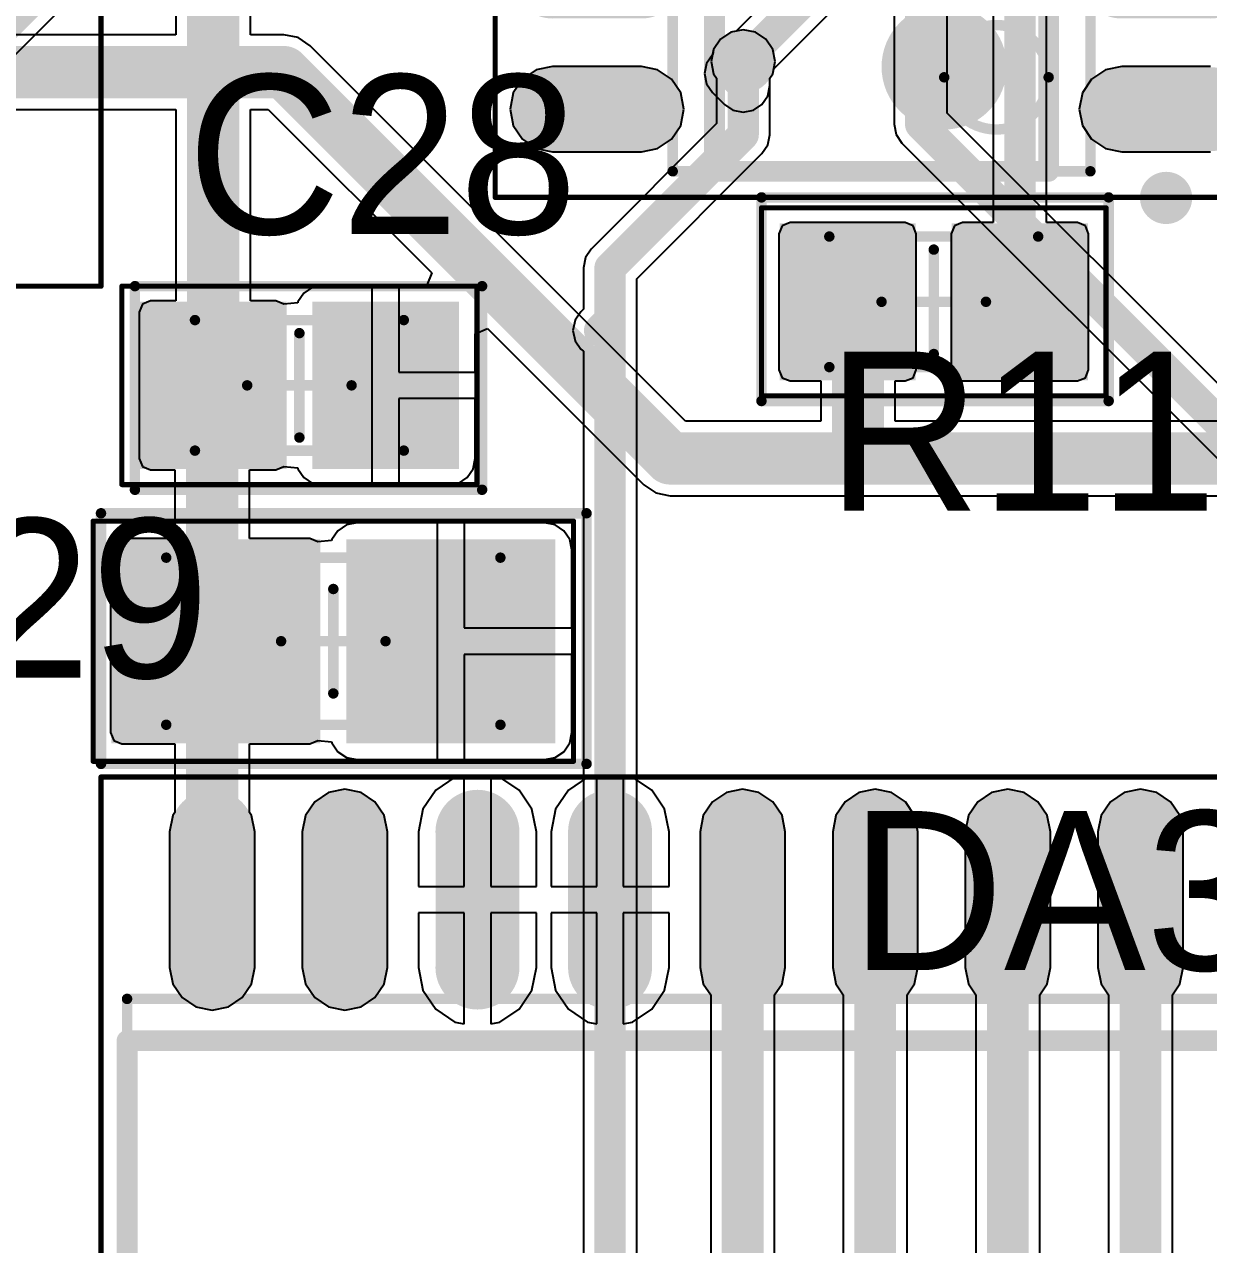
# Model space of a CAD drawing. Header units: millimetres. Extents: x 33 to 142, y 42 to 97.
# Drawn here: x 70.62 to 81.96, y 62.77 to 74.46 of the extents above; entities that cross this region are included whole.
import ezdxf

# ---------------------------------------------------------------- set-up
doc = ezdxf.new("R2010")
doc.units = ezdxf.units.MM
for name, color, linetype in [('BottomLayer', 5, 'Continuous'), ('BottomSolder', 6, 'Continuous'), ('Mechanical13', 56, 'Continuous'), ('Mechanical15', 56, 'Continuous'), ('MultiLayer', 9, 'Continuous'), ('TopLayer', 1, 'Continuous'), ('TopOverlay', 2, 'Continuous'), ('TopPaste', 8, 'Continuous'), ('TopSolder', 216, 'Continuous'), ('ViaHoleLayer', 16, 'Continuous')]:
    doc.layers.add(name, color=color, linetype=linetype)

# ---------------------------------------------------------------- blocks, each defined once
blk = doc.blocks.new('______________0_1_____X7R_50__10__0805_33')
at = {"layer": 'Mechanical13', "const_width": 0.1}
for points in [[(-1, 0.625), (-1, -0.625)], [(1, 0.625), (-1, 0.625)], [(1, 0.625), (1, -0.625)], [(1, -0.625), (-1, -0.625)]]:
    blk.add_lwpolyline(points, dxfattribs=at)
at = {"layer": 'Mechanical13', "const_width": 0.05}
for points in [[(-1.025, 0.625, 1), (-0.975, 0.625, 1)], [(-1.025, 0.625, 1), (-0.975, 0.625, 1)], [(0.975, 0.625, 1), (1.025, 0.625, 1)], [(0.975, 0.625, 1), (1.025, 0.625, 1)], [(-1.025, -0.625, 1), (-0.975, -0.625, 1)], [(-1.025, -0.625, 1), (-0.975, -0.625, 1)], [(0.975, -0.625, 1), (1.025, -0.625, 1)], [(0.975, -0.625, 1), (1.025, -0.625, 1)]]:
    blk.add_lwpolyline(points, format="xyb", close=True, dxfattribs=at)
at = {"layer": 'Mechanical15'}
for points, const_width in [([(-1.7, 0.95), (-1.7, -0.95)], 0.05), ([(1.7, 0.95), (-1.7, 0.95)], 0.05), ([(1.7, 0.95), (1.7, -0.95)], 0.05), ([(0, 0.5), (0, -0.5)], 0.1), ([(0.5, 0), (-0.5, 0)], 0.1), ([(1.7, -0.95), (-1.7, -0.95)], 0.05)]:
    blk.add_lwpolyline(points, dxfattribs=dict(at, const_width=const_width))
for points, const_width in [([(-1.712, 0.95, 1), (-1.687, 0.95, 1)], 0.025), ([(-1.712, 0.95, 1), (-1.687, 0.95, 1)], 0.025), ([(1.687, 0.95, 1), (1.712, 0.95, 1)], 0.025), ([(1.687, 0.95, 1), (1.712, 0.95, 1)], 0.025), ([(-0.025, 0.5, 1), (0.025, 0.5, 1)], 0.05), ([(-0.525, 0, 1), (-0.475, 0, 1)], 0.05), ([(0.475, 0, 1), (0.525, 0, 1)], 0.05), ([(-0.025, -0.5, 1), (0.025, -0.5, 1)], 0.05), ([(-1.712, -0.95, 1), (-1.687, -0.95, 1)], 0.025), ([(-1.712, -0.95, 1), (-1.687, -0.95, 1)], 0.025), ([(1.687, -0.95, 1), (1.712, -0.95, 1)], 0.025), ([(1.687, -0.95, 1), (1.712, -0.95, 1)], 0.025)]:
    blk.add_lwpolyline(points, format="xyb", close=True, dxfattribs=dict(at, const_width=const_width))
at = {"layer": 'TopLayer'}
for points in [[(-0.225, -0.7), (-0.225, 0.7), (-1.425, -0.7), (-1.425, 0.7)], [(1.425, -0.7), (1.425, 0.7), (0.225, -0.7), (0.225, 0.7)]]:
    blk.add_solid(points, dxfattribs=at)
at = {"layer": 'TopPaste'}
for points in [[(-0.225, -0.7), (-0.225, 0.7), (-1.425, -0.7), (-1.425, 0.7)], [(1.425, -0.7), (1.425, 0.7), (0.225, -0.7), (0.225, 0.7)]]:
    blk.add_solid(points, dxfattribs=at)
at = {"layer": 'TopSolder'}
for points in [[(-0.123, -0.802), (-0.123, 0.802), (-1.527, -0.802), (-1.527, 0.802)], [(1.527, -0.802), (1.527, 0.802), (0.123, -0.802), (0.123, 0.802)]]:
    blk.add_solid(points, dxfattribs=at)
blk = doc.blocks.new('______________47_____X5R_20__10__1206_34')
at = {"layer": 'Mechanical13', "const_width": 0.1}
for points in [[(-1.6, 0.8), (-1.6, -0.8)], [(1.6, 0.8), (-1.6, 0.8)], [(1.6, 0.8), (1.6, -0.8)], [(1.6, -0.8), (-1.6, -0.8)]]:
    blk.add_lwpolyline(points, dxfattribs=at)
at = {"layer": 'Mechanical13', "const_width": 0.05}
for points in [[(-1.625, 0.8, 1), (-1.575, 0.8, 1)], [(-1.625, 0.8, 1), (-1.575, 0.8, 1)], [(1.575, 0.8, 1), (1.625, 0.8, 1)], [(1.575, 0.8, 1), (1.625, 0.8, 1)], [(-1.625, -0.8, 1), (-1.575, -0.8, 1)], [(-1.625, -0.8, 1), (-1.575, -0.8, 1)], [(1.575, -0.8, 1), (1.625, -0.8, 1)], [(1.575, -0.8, 1), (1.625, -0.8, 1)]]:
    blk.add_lwpolyline(points, format="xyb", close=True, dxfattribs=at)
at = {"layer": 'Mechanical15'}
for points, const_width in [([(-2.3, 1.15), (-2.3, -1.15)], 0.05), ([(2.3, 1.15), (-2.3, 1.15)], 0.05), ([(2.3, 1.15), (2.3, -1.15)], 0.05), ([(0, 0.5), (0, -0.5)], 0.1), ([(0.5, 0), (-0.5, 0)], 0.1), ([(2.3, -1.15), (-2.3, -1.15)], 0.05)]:
    blk.add_lwpolyline(points, dxfattribs=dict(at, const_width=const_width))
for points, const_width in [([(-2.312, 1.15, 1), (-2.287, 1.15, 1)], 0.025), ([(-2.312, 1.15, 1), (-2.287, 1.15, 1)], 0.025), ([(2.288, 1.15, 1), (2.312, 1.15, 1)], 0.025), ([(2.288, 1.15, 1), (2.312, 1.15, 1)], 0.025), ([(-0.025, 0.5, 1), (0.025, 0.5, 1)], 0.05), ([(-0.525, 0, 1), (-0.475, 0, 1)], 0.05), ([(0.475, 0, 1), (0.525, 0, 1)], 0.05), ([(-0.025, -0.5, 1), (0.025, -0.5, 1)], 0.05), ([(-2.312, -1.15, 1), (-2.287, -1.15, 1)], 0.025), ([(-2.312, -1.15, 1), (-2.287, -1.15, 1)], 0.025), ([(2.288, -1.15, 1), (2.312, -1.15, 1)], 0.025), ([(2.288, -1.15, 1), (2.312, -1.15, 1)], 0.025)]:
    blk.add_lwpolyline(points, format="xyb", close=True, dxfattribs=dict(at, const_width=const_width))
at = {"layer": 'TopLayer'}
for points in [[(-0.225, -0.875), (-0.225, 0.875), (-2.025, -0.875), (-2.025, 0.875)], [(2.025, -0.875), (2.025, 0.875), (0.225, -0.875), (0.225, 0.875)]]:
    blk.add_solid(points, dxfattribs=at)
at = {"layer": 'TopPaste'}
for points in [[(-0.225, -0.875), (-0.225, 0.875), (-2.025, -0.875), (-2.025, 0.875)], [(2.025, -0.875), (2.025, 0.875), (0.225, -0.875), (0.225, 0.875)]]:
    blk.add_solid(points, dxfattribs=at)
at = {"layer": 'TopSolder'}
for points in [[(-0.123, -0.977), (-0.123, 0.977), (-2.127, -0.977), (-2.127, 0.977)], [(2.127, -0.977), (2.127, 0.977), (0.123, -0.977), (0.123, 0.977)]]:
    blk.add_solid(points, dxfattribs=at)
blk = doc.blocks.new('AD7824_35')
at = {"layer": 'Mechanical13', "const_width": 0.1}
for points in [[(-3.8, 7.8), (3.8, 7.8)], [(3.8, 7.8), (3.8, -7.8)]]:
    blk.add_lwpolyline(points, dxfattribs=at)
at = {"layer": 'Mechanical13', "const_width": 0.05}
blk.add_lwpolyline([(3.775, 7.8, 1), (3.825, 7.8, 1)], format="xyb", close=True, dxfattribs=at)
blk.add_lwpolyline([(3.775, 7.8, 1), (3.825, 7.8, 1)], format="xyb", close=True, dxfattribs=at)
at = {"layer": 'Mechanical15', "const_width": 0.05}
for points in [[(-5.925, 8.05), (5.925, 8.05)], [(5.925, 8.05), (5.925, -8.05)]]:
    blk.add_lwpolyline(points, dxfattribs=at)
at = {"layer": 'Mechanical15', "const_width": 0.025}
blk.add_lwpolyline([(5.913, 8.05, 1), (5.937, 8.05, 1)], format="xyb", close=True, dxfattribs=at)
blk.add_lwpolyline([(5.913, 8.05, 1), (5.937, 8.05, 1)], format="xyb", close=True, dxfattribs=at)
at = {"layer": 'TopLayer', "const_width": 0.6}
for points in [[(4.1, 6.985), (5.4, 6.985)], [(4.1, 5.715), (5.4, 5.715)], [(4.1, 4.445), (5.4, 4.445)], [(4.1, 3.175), (5.4, 3.175)], [(4.1, 1.905), (5.4, 1.905)], [(4.1, 0.635), (5.4, 0.635)], [(4.1, -0.635), (5.4, -0.635)], [(4.1, -1.905), (5.4, -1.905)]]:
    blk.add_lwpolyline(points, dxfattribs=at)
at = {"layer": 'TopLayer', "const_width": 0.3}
for points in [[(3.95, 6.985, 1), (4.25, 6.985, 1)], [(5.25, 6.985, 1), (5.55, 6.985, 1)], [(3.95, 5.715, 1), (4.25, 5.715, 1)], [(5.25, 5.715, 1), (5.55, 5.715, 1)], [(3.95, 4.445, 1), (4.25, 4.445, 1)], [(5.25, 4.445, 1), (5.55, 4.445, 1)], [(3.95, 3.175, 1), (4.25, 3.175, 1)], [(5.25, 3.175, 1), (5.55, 3.175, 1)], [(3.95, 1.905, 1), (4.25, 1.905, 1)], [(5.25, 1.905, 1), (5.55, 1.905, 1)], [(3.95, 0.635, 1), (4.25, 0.635, 1)], [(5.25, 0.635, 1), (5.55, 0.635, 1)], [(3.95, -0.635, 1), (4.25, -0.635, 1)], [(5.25, -0.635, 1), (5.55, -0.635, 1)], [(3.95, -1.905, 1), (4.25, -1.905, 1)], [(5.25, -1.905, 1), (5.55, -1.905, 1)]]:
    blk.add_lwpolyline(points, format="xyb", close=True, dxfattribs=at)
at = {"layer": 'TopOverlay', "const_width": 0.2}
for points in [[(-3.4, 7.8), (3.4, 7.8)], [(3.4, 7.8), (3.4, -7.8)]]:
    blk.add_lwpolyline(points, dxfattribs=at)
at = {"layer": 'TopOverlay', "const_width": 0.1}
blk.add_lwpolyline([(3.35, 7.8, 1), (3.45, 7.8, 1)], format="xyb", close=True, dxfattribs=at)
blk.add_lwpolyline([(3.35, 7.8, 1), (3.45, 7.8, 1)], format="xyb", close=True, dxfattribs=at)
at = {"layer": 'TopPaste', "const_width": 0.6}
for points in [[(4.1, 6.985), (5.4, 6.985)], [(4.1, 5.715), (5.4, 5.715)], [(4.1, 4.445), (5.4, 4.445)], [(4.1, 3.175), (5.4, 3.175)], [(4.1, 1.905), (5.4, 1.905)], [(4.1, 0.635), (5.4, 0.635)], [(4.1, -0.635), (5.4, -0.635)], [(4.1, -1.905), (5.4, -1.905)]]:
    blk.add_lwpolyline(points, dxfattribs=at)
at = {"layer": 'TopPaste', "const_width": 0.3}
for points in [[(3.95, 6.985, 1), (4.25, 6.985, 1)], [(5.25, 6.985, 1), (5.55, 6.985, 1)], [(3.95, 5.715, 1), (4.25, 5.715, 1)], [(5.25, 5.715, 1), (5.55, 5.715, 1)], [(3.95, 4.445, 1), (4.25, 4.445, 1)], [(5.25, 4.445, 1), (5.55, 4.445, 1)], [(3.95, 3.175, 1), (4.25, 3.175, 1)], [(5.25, 3.175, 1), (5.55, 3.175, 1)], [(3.95, 1.905, 1), (4.25, 1.905, 1)], [(5.25, 1.905, 1), (5.55, 1.905, 1)], [(3.95, 0.635, 1), (4.25, 0.635, 1)], [(5.25, 0.635, 1), (5.55, 0.635, 1)], [(3.95, -0.635, 1), (4.25, -0.635, 1)], [(5.25, -0.635, 1), (5.55, -0.635, 1)], [(3.95, -1.905, 1), (4.25, -1.905, 1)], [(5.25, -1.905, 1), (5.55, -1.905, 1)]]:
    blk.add_lwpolyline(points, format="xyb", close=True, dxfattribs=at)
at = {"layer": 'TopSolder', "const_width": 0.803}
for points in [[(4.1, 6.985), (5.4, 6.985)], [(4.1, 5.715), (5.4, 5.715)], [(4.1, 4.445), (5.4, 4.445)], [(4.1, 3.175), (5.4, 3.175)], [(4.1, 1.905), (5.4, 1.905)], [(4.1, 0.635), (5.4, 0.635)], [(4.1, -0.635), (5.4, -0.635)], [(4.1, -1.905), (5.4, -1.905)]]:
    blk.add_lwpolyline(points, dxfattribs=at)
at = {"layer": 'TopSolder', "const_width": 0.402}
for points in [[(3.899, 6.985, 1), (4.301, 6.985, 1)], [(5.199, 6.985, 1), (5.601, 6.985, 1)], [(3.899, 5.715, 1), (4.301, 5.715, 1)], [(5.199, 5.715, 1), (5.601, 5.715, 1)], [(3.899, 4.445, 1), (4.301, 4.445, 1)], [(5.199, 4.445, 1), (5.601, 4.445, 1)], [(3.899, 3.175, 1), (4.301, 3.175, 1)], [(5.199, 3.175, 1), (5.601, 3.175, 1)], [(3.899, 1.905, 1), (4.301, 1.905, 1)], [(5.199, 1.905, 1), (5.601, 1.905, 1)], [(3.899, 0.635, 1), (4.301, 0.635, 1)], [(5.199, 0.635, 1), (5.601, 0.635, 1)], [(3.899, -0.635, 1), (4.301, -0.635, 1)], [(5.199, -0.635, 1), (5.601, -0.635, 1)], [(3.899, -1.905, 1), (4.301, -1.905, 1)], [(5.199, -1.905, 1), (5.601, -1.905, 1)]]:
    blk.add_lwpolyline(points, format="xyb", close=True, dxfattribs=at)
blk = doc.blocks.new('AD8561_36')
at = {"layer": 'Mechanical13', "const_width": 0.1}
for points in [[(2, 2.5), (-2, 2.5)], [(-2, 2.5), (-2, -2.5)], [(2, 2.5), (2, -2.5)], [(2, -2.5), (-2, -2.5)]]:
    blk.add_lwpolyline(points, dxfattribs=at)
at = {"layer": 'Mechanical13'}
for points, const_width in [([(-2.025, 2.5, 1), (-1.975, 2.5, 1)], 0.05), ([(-2.025, 2.5, 1), (-1.975, 2.5, 1)], 0.05), ([(1.975, 2.5, 1), (2.025, 2.5, 1)], 0.05), ([(1.975, 2.5, 1), (2.025, 2.5, 1)], 0.05), ([(-0.6, 1.6, 1), (-1.6, 1.6, 1)], 0.1), ([(-1.625, 1.6, 1), (-1.575, 1.6, 1)], 0.05), ([(-0.625, 1.6, 1), (-0.575, 1.6, 1)], 0.05), ([(-2.025, -2.5, 1), (-1.975, -2.5, 1)], 0.05), ([(-2.025, -2.5, 1), (-1.975, -2.5, 1)], 0.05), ([(1.975, -2.5, 1), (2.025, -2.5, 1)], 0.05), ([(1.975, -2.5, 1), (2.025, -2.5, 1)], 0.05)]:
    blk.add_lwpolyline(points, format="xyb", close=True, dxfattribs=dict(at, const_width=const_width))
at = {"layer": 'Mechanical15'}
for points, const_width in [([(3.7, 2.75), (-3.7, 2.75)], 0.05), ([(-3.7, 2.75), (-3.7, -2.75)], 0.05), ([(3.7, 2.75), (3.7, -2.75)], 0.05), ([(0, 0.5), (0, -0.5)], 0.1), ([(0.5, 0), (-0.5, 0)], 0.1), ([(3.7, -2.75), (-3.7, -2.75)], 0.05)]:
    blk.add_lwpolyline(points, dxfattribs=dict(at, const_width=const_width))
for points, const_width in [([(-3.712, 2.75, 1), (-3.688, 2.75, 1)], 0.025), ([(-3.712, 2.75, 1), (-3.688, 2.75, 1)], 0.025), ([(3.688, 2.75, 1), (3.712, 2.75, 1)], 0.025), ([(3.688, 2.75, 1), (3.712, 2.75, 1)], 0.025), ([(-0.025, 0.5, 1), (0.025, 0.5, 1)], 0.05), ([(-0.525, 0, 1), (-0.475, 0, 1)], 0.05), ([(0.475, 0, 1), (0.525, 0, 1)], 0.05), ([(-0.025, -0.5, 1), (0.025, -0.5, 1)], 0.05), ([(-3.712, -2.75, 1), (-3.688, -2.75, 1)], 0.025), ([(-3.712, -2.75, 1), (-3.688, -2.75, 1)], 0.025), ([(3.688, -2.75, 1), (3.712, -2.75, 1)], 0.025), ([(3.688, -2.75, 1), (3.712, -2.75, 1)], 0.025)]:
    blk.add_lwpolyline(points, format="xyb", close=True, dxfattribs=dict(at, const_width=const_width))
at = {"layer": 'TopLayer', "const_width": 0.6}
for points in [[(-3.15, 1.905), (-2.3, 1.905)], [(2.3, 1.905), (3.15, 1.905)], [(-3.15, 0.635), (-2.3, 0.635)], [(2.3, 0.635), (3.15, 0.635)], [(-3.15, -0.635), (-2.3, -0.635)], [(2.3, -0.635), (3.15, -0.635)], [(-3.15, -1.905), (-2.3, -1.905)], [(2.3, -1.905), (3.15, -1.905)]]:
    blk.add_lwpolyline(points, dxfattribs=at)
at = {"layer": 'TopLayer', "const_width": 0.3}
for points in [[(-3.3, 1.905, 1), (-3, 1.905, 1)], [(-2.45, 1.905, 1), (-2.15, 1.905, 1)], [(2.15, 1.905, 1), (2.45, 1.905, 1)], [(3, 1.905, 1), (3.3, 1.905, 1)], [(-3.3, 0.635, 1), (-3, 0.635, 1)], [(-2.45, 0.635, 1), (-2.15, 0.635, 1)], [(2.15, 0.635, 1), (2.45, 0.635, 1)], [(3, 0.635, 1), (3.3, 0.635, 1)], [(-3.3, -0.635, 1), (-3, -0.635, 1)], [(-2.45, -0.635, 1), (-2.15, -0.635, 1)], [(2.15, -0.635, 1), (2.45, -0.635, 1)], [(3, -0.635, 1), (3.3, -0.635, 1)], [(-3.3, -1.905, 1), (-3, -1.905, 1)], [(-2.45, -1.905, 1), (-2.15, -1.905, 1)], [(2.15, -1.905, 1), (2.45, -1.905, 1)], [(3, -1.905, 1), (3.3, -1.905, 1)]]:
    blk.add_lwpolyline(points, format="xyb", close=True, dxfattribs=at)
at = {"layer": 'TopOverlay'}
for points, const_width in [([(-2.6, 2.755, 1), (-2.85, 2.755, 1)], 0.25), ([(-2.913, 2.755, 1), (-2.788, 2.755, 1)], 0.125), ([(-2.662, 2.755, 1), (-2.538, 2.755, 1)], 0.125), ([(-1.65, 2.5, 1), (-1.55, 2.5, 1)], 0.1), ([(-1.65, 2.5, 1), (-1.55, 2.5, 1)], 0.1), ([(1.55, 2.5, 1), (1.65, 2.5, 1)], 0.1), ([(1.55, 2.5, 1), (1.65, 2.5, 1)], 0.1), ([(-0.3, 1.5, 1), (-0.9, 1.5, 1)], 0.6), ([(-1.05, 1.5, 1), (-0.75, 1.5, 1)], 0.3), ([(-0.45, 1.5, 1), (-0.15, 1.5, 1)], 0.3), ([(-1.65, -2.5, 1), (-1.55, -2.5, 1)], 0.1), ([(-1.65, -2.5, 1), (-1.55, -2.5, 1)], 0.1), ([(1.55, -2.5, 1), (1.65, -2.5, 1)], 0.1), ([(1.55, -2.5, 1), (1.65, -2.5, 1)], 0.1)]:
    blk.add_lwpolyline(points, format="xyb", close=True, dxfattribs=dict(at, const_width=const_width))
at = {"layer": 'TopOverlay', "const_width": 0.2}
for points in [[(1.6, 2.5), (-1.6, 2.5)], [(-1.6, 2.5), (-1.6, -2.5)], [(1.6, 2.5), (1.6, -2.5)], [(1.6, -2.5), (-1.6, -2.5)]]:
    blk.add_lwpolyline(points, dxfattribs=at)
at = {"layer": 'TopPaste', "const_width": 0.6}
for points in [[(-3.15, 1.905), (-2.3, 1.905)], [(2.3, 1.905), (3.15, 1.905)], [(-3.15, 0.635), (-2.3, 0.635)], [(2.3, 0.635), (3.15, 0.635)], [(-3.15, -0.635), (-2.3, -0.635)], [(2.3, -0.635), (3.15, -0.635)], [(-3.15, -1.905), (-2.3, -1.905)], [(2.3, -1.905), (3.15, -1.905)]]:
    blk.add_lwpolyline(points, dxfattribs=at)
at = {"layer": 'TopPaste', "const_width": 0.3}
for points in [[(-3.3, 1.905, 1), (-3, 1.905, 1)], [(-2.45, 1.905, 1), (-2.15, 1.905, 1)], [(2.15, 1.905, 1), (2.45, 1.905, 1)], [(3, 1.905, 1), (3.3, 1.905, 1)], [(-3.3, 0.635, 1), (-3, 0.635, 1)], [(-2.45, 0.635, 1), (-2.15, 0.635, 1)], [(2.15, 0.635, 1), (2.45, 0.635, 1)], [(3, 0.635, 1), (3.3, 0.635, 1)], [(-3.3, -0.635, 1), (-3, -0.635, 1)], [(-2.45, -0.635, 1), (-2.15, -0.635, 1)], [(2.15, -0.635, 1), (2.45, -0.635, 1)], [(3, -0.635, 1), (3.3, -0.635, 1)], [(-3.3, -1.905, 1), (-3, -1.905, 1)], [(-2.45, -1.905, 1), (-2.15, -1.905, 1)], [(2.15, -1.905, 1), (2.45, -1.905, 1)], [(3, -1.905, 1), (3.3, -1.905, 1)]]:
    blk.add_lwpolyline(points, format="xyb", close=True, dxfattribs=at)
at = {"layer": 'TopSolder', "const_width": 0.803}
for points in [[(-3.15, 1.905), (-2.3, 1.905)], [(2.3, 1.905), (3.15, 1.905)], [(-3.15, 0.635), (-2.3, 0.635)], [(2.3, 0.635), (3.15, 0.635)], [(-3.15, -0.635), (-2.3, -0.635)], [(2.3, -0.635), (3.15, -0.635)], [(-3.15, -1.905), (-2.3, -1.905)], [(2.3, -1.905), (3.15, -1.905)]]:
    blk.add_lwpolyline(points, dxfattribs=at)
at = {"layer": 'TopSolder', "const_width": 0.402}
for points in [[(-3.351, 1.905, 1), (-2.949, 1.905, 1)], [(-2.501, 1.905, 1), (-2.099, 1.905, 1)], [(2.099, 1.905, 1), (2.501, 1.905, 1)], [(2.949, 1.905, 1), (3.351, 1.905, 1)], [(-3.351, 0.635, 1), (-2.949, 0.635, 1)], [(-2.501, 0.635, 1), (-2.099, 0.635, 1)], [(2.099, 0.635, 1), (2.501, 0.635, 1)], [(2.949, 0.635, 1), (3.351, 0.635, 1)], [(-3.351, -0.635, 1), (-2.949, -0.635, 1)], [(-2.501, -0.635, 1), (-2.099, -0.635, 1)], [(2.099, -0.635, 1), (2.501, -0.635, 1)], [(2.949, -0.635, 1), (3.351, -0.635, 1)], [(-3.351, -1.905, 1), (-2.949, -1.905, 1)], [(-2.501, -1.905, 1), (-2.099, -1.905, 1)], [(2.099, -1.905, 1), (2.501, -1.905, 1)], [(2.949, -1.905, 1), (3.351, -1.905, 1)]]:
    blk.add_lwpolyline(points, format="xyb", close=True, dxfattribs=at)
blk = doc.blocks.new('0_125___0805_82____5_________________SMD__38')
at = {"layer": 'Mechanical13', "const_width": 0.1}
for points in [[(1, 0.625), (-1, 0.625)], [(-1, 0.625), (-1, -0.625)], [(1, 0.625), (1, -0.625)], [(1, -0.625), (-1, -0.625)]]:
    blk.add_lwpolyline(points, dxfattribs=at)
at = {"layer": 'Mechanical13', "const_width": 0.05}
for points in [[(-1.025, 0.625, 1), (-0.975, 0.625, 1)], [(-1.025, 0.625, 1), (-0.975, 0.625, 1)], [(0.975, 0.625, 1), (1.025, 0.625, 1)], [(0.975, 0.625, 1), (1.025, 0.625, 1)], [(-1.025, -0.625, 1), (-0.975, -0.625, 1)], [(-1.025, -0.625, 1), (-0.975, -0.625, 1)], [(0.975, -0.625, 1), (1.025, -0.625, 1)], [(0.975, -0.625, 1), (1.025, -0.625, 1)]]:
    blk.add_lwpolyline(points, format="xyb", close=True, dxfattribs=at)
at = {"layer": 'Mechanical15'}
for points, const_width in [([(1.65, 0.9), (-1.65, 0.9)], 0.05), ([(-1.65, 0.9), (-1.65, -0.9)], 0.05), ([(1.65, 0.9), (1.65, -0.9)], 0.05), ([(0, 0.5), (0, -0.5)], 0.1), ([(0.5, 0), (-0.5, 0)], 0.1), ([(1.65, -0.9), (-1.65, -0.9)], 0.05)]:
    blk.add_lwpolyline(points, dxfattribs=dict(at, const_width=const_width))
for points, const_width in [([(-1.662, 0.9, 1), (-1.637, 0.9, 1)], 0.025), ([(-1.662, 0.9, 1), (-1.637, 0.9, 1)], 0.025), ([(1.637, 0.9, 1), (1.662, 0.9, 1)], 0.025), ([(1.637, 0.9, 1), (1.662, 0.9, 1)], 0.025), ([(-0.025, 0.5, 1), (0.025, 0.5, 1)], 0.05), ([(-0.525, 0, 1), (-0.475, 0, 1)], 0.05), ([(0.475, 0, 1), (0.525, 0, 1)], 0.05), ([(-0.025, -0.5, 1), (0.025, -0.5, 1)], 0.05), ([(-1.662, -0.9, 1), (-1.637, -0.9, 1)], 0.025), ([(-1.662, -0.9, 1), (-1.637, -0.9, 1)], 0.025), ([(1.637, -0.9, 1), (1.662, -0.9, 1)], 0.025), ([(1.637, -0.9, 1), (1.662, -0.9, 1)], 0.025)]:
    blk.add_lwpolyline(points, format="xyb", close=True, dxfattribs=dict(at, const_width=const_width))
at = {"layer": 'TopLayer'}
for points in [[(-0.275, -0.65), (-0.275, 0.65), (-1.375, -0.65), (-1.375, 0.65)], [(1.375, -0.65), (1.375, 0.65), (0.275, -0.65), (0.275, 0.65)]]:
    blk.add_solid(points, dxfattribs=at)
at = {"layer": 'TopPaste'}
for points in [[(-0.275, -0.65), (-0.275, 0.65), (-1.375, -0.65), (-1.375, 0.65)], [(1.375, -0.65), (1.375, 0.65), (0.275, -0.65), (0.275, 0.65)]]:
    blk.add_solid(points, dxfattribs=at)
at = {"layer": 'TopSolder'}
for points in [[(-0.173, -0.752), (-0.173, 0.752), (-1.477, -0.752), (-1.477, 0.752)], [(1.477, -0.752), (1.477, 0.752), (0.173, -0.752), (0.173, 0.752)]]:
    blk.add_solid(points, dxfattribs=at)
blk = doc.blocks.new('ECAP_SMD__1______50_____________________________________________SMD_55')
at = {"layer": 'Mechanical13', "const_width": 0.1}
for points in [[(-2.075, 2.15), (-2.7, 1.525)], [(-2.075, 2.15), (2.7, 2.15)], [(2.7, 2.15), (2.7, -2.15)], [(-2.7, 1.525), (-2.7, -1.525)], [(-2.7, -1.525), (-2.075, -2.15)], [(-2.075, -2.15), (2.7, -2.15)]]:
    blk.add_lwpolyline(points, dxfattribs=at)
at = {"layer": 'Mechanical13', "const_width": 0.05}
for points in [[(-2.1, 2.15, 1), (-2.05, 2.15, 1)], [(-2.1, 2.15, 1), (-2.05, 2.15, 1)], [(2.675, 2.15, 1), (2.725, 2.15, 1)], [(2.675, 2.15, 1), (2.725, 2.15, 1)], [(-2.725, 1.525, 1), (-2.675, 1.525, 1)], [(-2.725, 1.525, 1), (-2.675, 1.525, 1)], [(-2.725, -1.525, 1), (-2.675, -1.525, 1)], [(-2.725, -1.525, 1), (-2.675, -1.525, 1)], [(-2.1, -2.15, 1), (-2.05, -2.15, 1)], [(-2.1, -2.15, 1), (-2.05, -2.15, 1)], [(2.675, -2.15, 1), (2.725, -2.15, 1)], [(2.675, -2.15, 1), (2.725, -2.15, 1)]]:
    blk.add_lwpolyline(points, format="xyb", close=True, dxfattribs=at)
at = {"layer": 'Mechanical15'}
for points, const_width in [([(-4.55, 3.15), (-4.55, -3.15)], 0.05), ([(-4.55, 3.15), (4.55, 3.15)], 0.05), ([(4.55, 3.15), (4.55, -3.15)], 0.05), ([(0, 0.5), (0, -0.5)], 0.1), ([(-0.5, 0), (0.5, 0)], 0.1), ([(-4.55, -3.15), (4.55, -3.15)], 0.05)]:
    blk.add_lwpolyline(points, dxfattribs=dict(at, const_width=const_width))
for points, const_width in [([(-4.563, 3.15, 1), (-4.538, 3.15, 1)], 0.025), ([(-4.563, 3.15, 1), (-4.538, 3.15, 1)], 0.025), ([(4.537, 3.15, 1), (4.562, 3.15, 1)], 0.025), ([(4.537, 3.15, 1), (4.562, 3.15, 1)], 0.025), ([(-0.025, 0.5, 1), (0.025, 0.5, 1)], 0.05), ([(-0.525, 0, 1), (-0.475, 0, 1)], 0.05), ([(0.475, 0, 1), (0.525, 0, 1)], 0.05), ([(-0.025, -0.5, 1), (0.025, -0.5, 1)], 0.05), ([(-4.563, -3.15, 1), (-4.538, -3.15, 1)], 0.025), ([(-4.563, -3.15, 1), (-4.538, -3.15, 1)], 0.025), ([(4.537, -3.15, 1), (4.562, -3.15, 1)], 0.025), ([(4.537, -3.15, 1), (4.562, -3.15, 1)], 0.025)]:
    blk.add_lwpolyline(points, format="xyb", close=True, dxfattribs=dict(at, const_width=const_width))
at = {"layer": 'TopLayer'}
for points in [[(-1.075, -0.9), (-1.075, 0.9), (-3.525, -0.9), (-3.525, 0.9)], [(3.525, -0.9), (3.525, 0.9), (1.075, -0.9), (1.075, 0.9)]]:
    blk.add_solid(points, dxfattribs=at)
at = {"layer": 'TopOverlay', "const_width": 0.2}
for points in [[(-2.075, 2.15), (-2.7, 1.525)], [(-2.075, 2.15), (2.7, 2.15)], [(2.7, 2.15), (2.7, 1.2)], [(-2.7, 1.525), (-2.7, 1.2)], [(-2.7, -1.2), (-2.7, -1.525)], [(2.7, -1.2), (2.7, -2.15)], [(-2.7, -1.525), (-2.075, -2.15)], [(-2.075, -2.15), (2.7, -2.15)]]:
    blk.add_lwpolyline(points, dxfattribs=at)
at = {"layer": 'TopOverlay', "const_width": 0.1}
for points in [[(-2.125, 2.15, 1), (-2.025, 2.15, 1)], [(-2.125, 2.15, 1), (-2.025, 2.15, 1)], [(2.65, 2.15, 1), (2.75, 2.15, 1)], [(2.65, 2.15, 1), (2.75, 2.15, 1)], [(-2.75, 1.525, 1), (-2.65, 1.525, 1)], [(-2.75, 1.525, 1), (-2.65, 1.525, 1)], [(-2.75, 1.2, 1), (-2.65, 1.2, 1)], [(2.65, 1.2, 1), (2.75, 1.2, 1)], [(-2.75, -1.2, 1), (-2.65, -1.2, 1)], [(2.65, -1.2, 1), (2.75, -1.2, 1)], [(-2.75, -1.525, 1), (-2.65, -1.525, 1)], [(-2.75, -1.525, 1), (-2.65, -1.525, 1)], [(-2.125, -2.15, 1), (-2.025, -2.15, 1)], [(-2.125, -2.15, 1), (-2.025, -2.15, 1)], [(2.65, -2.15, 1), (2.75, -2.15, 1)], [(2.65, -2.15, 1), (2.75, -2.15, 1)]]:
    blk.add_lwpolyline(points, format="xyb", close=True, dxfattribs=at)
at = {"layer": 'TopPaste'}
for points in [[(-1.075, -0.9), (-1.075, 0.9), (-3.525, -0.9), (-3.525, 0.9)], [(3.525, -0.9), (3.525, 0.9), (1.075, -0.9), (1.075, 0.9)]]:
    blk.add_solid(points, dxfattribs=at)
at = {"layer": 'TopSolder'}
for points in [[(-0.973, -1.002), (-0.973, 1.002), (-3.627, -1.002), (-3.627, 1.002)], [(3.627, -1.002), (3.627, 1.002), (0.973, -1.002), (0.973, 1.002)]]:
    blk.add_solid(points, dxfattribs=at)

msp = doc.modelspace()

# ---------------------------------------------------------------- linework, layer by layer
at = {"layer": 'BottomLayer'}
for p, q in [((79.455, 73.606), (79.455, 78.028)), ((78.945, 77.915), (78.945, 73.5)), ((63.38, 67.02), (72.555, 76.195)), ((77.284, 74.316), (77.217, 74.217)), ((77.383, 74.383), (77.284, 74.316)), ((77.5, 74.406), (77.383, 74.383)), ((77.617, 74.383), (77.5, 74.406)), ((77.716, 74.316), (77.617, 74.383)), ((77.783, 74.217), (77.716, 74.316)), ((77.217, 74.217), (77.194, 74.1)), ((77.806, 74.1), (77.783, 74.217)), ((77.194, 74.1), (77.217, 73.983)), ((77.783, 73.983), (77.806, 74.1)), ((77.217, 73.983), (77.245, 73.941)), ((77.755, 73.941), (77.783, 73.983)), ((77.245, 73.941), (77.245, 73.506)), ((77.755, 73.4), (77.755, 73.941)), ((77.245, 73.506), (76.045, 72.305)), ((78.945, 73.5), (78.965, 73.402)), ((85.218, 67.842), (79.455, 73.606)), ((77.735, 73.302), (77.755, 73.4)), ((78.965, 73.402), (79.02, 73.32)), ((77.68, 73.22), (77.735, 73.302)), ((79.02, 73.32), (84.858, 67.482)), ((76.48, 72.019), (77.68, 73.22)), ((75.99, 72.223), (75.97, 72.125)), ((76.045, 72.305), (75.99, 72.223)), ((75.97, 72.125), (75.97, 71.731)), ((76.48, 71.625), (76.48, 72.019)), ((75.945, 71.705), (75.89, 71.623)), ((75.97, 71.731), (75.945, 71.705)), ((75.89, 71.623), (75.87, 71.525)), ((75.87, 71.525), (75.89, 71.427)), ((76.48, 58.484), (76.48, 71.625)), ((75.89, 71.427), (75.945, 71.345)), ((75.945, 71.345), (75.97, 71.328)), ((75.97, 71.328), (75.97, 58.484))]:
    msp.add_line(p, q, dxfattribs=at)
at = {"layer": 'BottomLayer', "const_width": 0.3}
for points in [[(79.2, 73.5), (79.2, 78.028)], [(63.2, 67.2), (72.375, 76.375)], [(77.5, 73.4), (77.5, 74.1)], [(79.2, 73.5), (85.15, 67.55)], [(76.225, 72.125), (77.5, 73.4)], [(76.225, 71.625), (76.225, 72.125)], [(76.125, 71.525), (76.225, 71.625)], [(76.225, 58.325), (76.225, 71.625)]]:
    msp.add_lwpolyline(points, dxfattribs=at)
at = {"layer": 'BottomLayer'}
for points, const_width in [([(77.4, 74.1, 1), (77.6, 74.1, 1)], 0.2), ([(77.425, 74.1, 1), (77.575, 74.1, 1)], 0.15), ([(79.125, 73.5, 1), (79.275, 73.5, 1)], 0.15), ([(79.125, 73.5, 1), (79.275, 73.5, 1)], 0.15), ([(77.425, 73.4, 1), (77.575, 73.4, 1)], 0.15), ([(77.425, 73.4, 1), (77.575, 73.4, 1)], 0.15), ([(76.15, 72.125, 1), (76.3, 72.125, 1)], 0.15), ([(76.15, 72.125, 1), (76.3, 72.125, 1)], 0.15), ([(76.15, 71.625, 1), (76.3, 71.625, 1)], 0.15), ([(76.15, 71.625, 1), (76.3, 71.625, 1)], 0.15), ([(76.15, 71.625, 1), (76.3, 71.625, 1)], 0.15), ([(76.05, 71.525, 1), (76.2, 71.525, 1)], 0.15)]:
    msp.add_lwpolyline(points, format="xyb", close=True, dxfattribs=dict(at, const_width=const_width))
at = {"layer": 'BottomSolder', "const_width": 0.302}
msp.add_lwpolyline([(77.349, 74.1, 1), (77.651, 74.1, 1)], format="xyb", close=True, dxfattribs=at)
at = {"layer": 'MultiLayer', "const_width": 0.2}
msp.add_lwpolyline([(77.4, 74.1, 1), (77.6, 74.1, 1)], format="xyb", close=True, dxfattribs=at)
at = {"layer": 'TopLayer'}
for p, q in [((72.068, 78.942), (72.068, 74.357)), ((72.781, 74.357), (72.781, 78.942)), ((79.405, 76.365), (77.432, 74.392)), ((77.792, 74.032), (79.691, 75.93)), ((79.895, 74.75), (79.895, 72.558)), ((80.405, 72.558), (80.405, 74.644)), ((72.068, 74.357), (69.208, 74.357)), ((73.1, 74.357), (72.781, 74.357)), ((73.237, 74.33), (73.1, 74.357)), ((73.352, 74.252), (73.237, 74.33)), ((77.284, 74.316), (77.217, 74.217)), ((77.383, 74.383), (77.284, 74.316)), ((77.432, 74.392), (77.383, 74.383)), ((76.948, 70.657), (73.352, 74.252)), ((77.217, 74.217), (77.208, 74.168)), ((77.15, 74.083), (77.13, 73.985)), ((77.205, 74.165), (77.15, 74.083)), ((77.208, 74.168), (77.205, 74.165)), ((77.205, 74.165), (77.205, 74.165)), ((75.519, 74.022), (75.387, 73.933)), ((75.675, 74.053), (75.519, 74.022)), ((76.525, 74.053), (75.675, 74.053)), ((76.681, 74.022), (76.525, 74.053)), ((76.813, 73.933), (76.681, 74.022)), ((77.13, 73.985), (77.15, 73.887)), ((77.755, 73.941), (77.783, 73.983)), ((77.783, 73.983), (77.792, 74.032)), ((80.969, 74.022), (80.837, 73.933)), ((81.125, 74.053), (80.969, 74.022)), ((81.975, 74.053), (81.125, 74.053)), ((75.387, 73.933), (75.298, 73.801)), ((76.902, 73.801), (76.813, 73.933)), ((77.15, 73.887), (77.205, 73.805)), ((77.735, 73.772), (77.755, 73.87)), ((77.755, 73.87), (77.755, 73.941)), ((80.837, 73.933), (80.748, 73.801)), ((75.298, 73.801), (75.267, 73.645)), ((76.933, 73.645), (76.902, 73.801)), ((77.205, 73.805), (77.32, 73.69)), ((77.68, 73.69), (77.735, 73.772)), ((80.748, 73.801), (80.717, 73.645)), ((69.208, 73.643), (72.068, 73.643)), ((72.068, 73.643), (72.068, 71.808)), ((72.782, 71.808), (72.782, 73.643)), ((72.782, 73.643), (72.952, 73.643)), ((72.952, 73.643), (74.519, 72.076)), ((75.267, 73.645), (75.298, 73.489)), ((76.902, 73.489), (76.933, 73.645)), ((77.32, 73.69), (77.402, 73.634)), ((77.402, 73.634), (77.5, 73.615)), ((77.5, 73.615), (77.598, 73.634)), ((77.598, 73.634), (77.68, 73.69)), ((80.717, 73.645), (80.748, 73.489)), ((75.298, 73.489), (75.387, 73.357)), ((76.813, 73.357), (76.902, 73.489)), ((80.748, 73.489), (80.837, 73.357)), ((75.387, 73.357), (75.519, 73.268)), ((75.519, 73.268), (75.675, 73.237)), ((76.525, 73.237), (76.681, 73.268)), ((76.681, 73.268), (76.813, 73.357)), ((80.837, 73.357), (80.969, 73.268)), ((80.969, 73.268), (81.125, 73.237)), ((75.675, 73.237), (76.525, 73.237)), ((81.125, 73.237), (81.975, 73.237)), ((77.873, 72.527), (77.842, 72.45)), ((77.842, 72.45), (77.842, 71.15)), ((77.95, 72.558), (77.873, 72.527)), ((79.05, 72.558), (77.95, 72.558)), ((79.127, 72.527), (79.05, 72.558)), ((79.158, 72.45), (79.127, 72.527)), ((79.158, 71.15), (79.158, 72.45)), ((79.523, 72.527), (79.492, 72.45)), ((79.492, 72.45), (79.492, 71.15)), ((79.6, 72.558), (79.523, 72.527)), ((79.895, 72.558), (79.6, 72.558)), ((80.7, 72.558), (80.405, 72.558)), ((80.777, 72.527), (80.7, 72.558)), ((80.808, 72.45), (80.777, 72.527)), ((80.808, 71.15), (80.808, 72.45)), ((74.519, 72.076), (74.47, 71.959)), ((73.292, 71.883), (73.236, 71.799)), ((73.376, 71.939), (73.292, 71.883)), ((73.475, 71.959), (73.376, 71.939)), ((73.948, 71.959), (73.475, 71.959)), ((73.948, 71), (73.948, 71.959)), ((74.47, 71.959), (74.202, 71.959)), ((74.202, 71.959), (74.202, 71.127)), ((71.748, 71.777), (71.717, 71.7)), ((71.825, 71.808), (71.748, 71.777)), ((72.068, 71.808), (71.825, 71.808)), ((73.025, 71.808), (72.782, 71.808)), ((73.102, 71.777), (73.025, 71.808)), ((73.234, 71.789), (73.102, 71.776)), ((73.102, 71.776), (73.102, 71.777)), ((73.236, 71.799), (73.234, 71.789)), ((71.717, 71.7), (71.717, 70.3)), ((74.934, 71.495), (75.051, 71.544)), ((75.051, 71.544), (76.548, 70.048)), ((74.934, 71.127), (74.934, 71.495)), ((74.202, 71.127), (74.934, 71.127)), ((77.842, 71.15), (77.873, 71.073)), ((77.873, 71.073), (77.95, 71.042)), ((79.05, 71.042), (79.127, 71.073)), ((79.127, 71.073), (79.158, 71.15)), ((79.492, 71.15), (79.523, 71.073)), ((79.523, 71.073), (79.6, 71.042)), ((80.7, 71.042), (80.777, 71.073)), ((80.777, 71.073), (80.808, 71.15)), ((73.948, 70.041), (73.948, 71)), ((77.95, 71.042), (78.243, 71.042)), ((78.243, 71.042), (78.243, 70.657)), ((78.957, 70.657), (78.957, 71.042)), ((78.957, 71.042), (79.05, 71.042)), ((79.6, 71.042), (80.7, 71.042)), ((74.934, 70.873), (74.202, 70.873)), ((74.202, 70.873), (74.202, 70.041)), ((74.934, 70.3), (74.934, 70.873)), ((78.243, 70.657), (76.948, 70.657)), ((83.043, 70.657), (78.957, 70.657)), ((71.717, 70.3), (71.748, 70.223)), ((74.914, 70.201), (74.934, 70.3)), ((71.748, 70.223), (71.825, 70.192)), ((71.825, 70.192), (72.058, 70.192)), ((72.058, 70.192), (72.058, 69.533)), ((72.772, 69.533), (72.772, 70.192)), ((72.772, 70.192), (73.025, 70.192)), ((73.025, 70.192), (73.102, 70.223)), ((73.102, 70.223), (73.102, 70.224)), ((73.102, 70.224), (73.234, 70.211)), ((73.234, 70.211), (73.236, 70.201)), ((73.236, 70.201), (73.292, 70.117)), ((73.292, 70.117), (73.376, 70.061)), ((74.774, 70.061), (74.858, 70.117)), ((74.858, 70.117), (74.914, 70.201)), ((73.376, 70.061), (73.475, 70.041)), ((73.475, 70.041), (73.948, 70.041)), ((74.202, 70.041), (74.675, 70.041)), ((74.675, 70.041), (74.774, 70.061)), ((76.548, 70.048), (76.663, 69.97)), ((76.663, 69.97), (76.8, 69.943)), ((76.8, 69.943), (85.3, 69.943)), ((73.701, 69.664), (73.617, 69.608)), ((73.8, 69.684), (73.701, 69.664)), ((74.573, 69.684), (73.8, 69.684)), ((74.573, 68.55), (74.573, 69.684)), ((75.6, 69.684), (74.827, 69.684)), ((74.827, 69.684), (74.827, 68.677)), ((75.699, 69.664), (75.6, 69.684)), ((75.783, 69.608), (75.699, 69.664)), ((71.55, 69.533), (71.473, 69.502)), ((72.058, 69.533), (71.55, 69.533)), ((73.35, 69.533), (72.772, 69.533)), ((73.427, 69.502), (73.35, 69.533)), ((73.561, 69.524), (73.559, 69.514)), ((73.617, 69.608), (73.561, 69.524)), ((75.839, 69.524), (75.783, 69.608)), ((75.859, 69.425), (75.839, 69.524)), ((71.473, 69.502), (71.442, 69.425)), ((71.442, 69.425), (71.442, 67.675)), ((73.559, 69.514), (73.427, 69.501)), ((73.427, 69.501), (73.427, 69.502)), ((75.859, 68.677), (75.859, 69.425)), ((74.827, 68.677), (75.859, 68.677)), ((74.573, 67.416), (74.573, 68.55)), ((75.859, 68.423), (74.827, 68.423)), ((74.827, 68.423), (74.827, 67.416)), ((75.859, 67.675), (75.859, 68.423)), ((71.442, 67.675), (71.473, 67.598)), ((75.839, 67.576), (75.859, 67.675)), ((71.473, 67.598), (71.55, 67.567)), ((71.55, 67.567), (72.058, 67.567)), ((72.058, 67.567), (72.058, 66.911)), ((72.772, 66.911), (72.772, 67.567)), ((72.772, 67.567), (73.35, 67.567)), ((73.35, 67.567), (73.427, 67.598)), ((73.427, 67.598), (73.427, 67.599)), ((73.427, 67.599), (73.559, 67.586)), ((73.559, 67.586), (73.561, 67.576)), ((73.561, 67.576), (73.617, 67.492)), ((75.783, 67.492), (75.839, 67.576)), ((73.617, 67.492), (73.701, 67.436)), ((73.701, 67.436), (73.8, 67.416)), ((75.6, 67.416), (75.699, 67.436)), ((75.699, 67.436), (75.783, 67.492)), ((73.8, 67.416), (74.573, 67.416)), ((74.827, 67.416), (75.6, 67.416)), ((74.739, 67.247), (74.556, 67.124)), ((74.828, 67.265), (74.739, 67.247)), ((74.828, 66.202), (74.828, 67.265)), ((75.171, 67.247), (75.082, 67.265)), ((75.082, 67.265), (75.082, 66.202)), ((75.354, 67.124), (75.171, 67.247)), ((76.009, 67.247), (75.826, 67.124)), ((76.098, 67.265), (76.009, 67.247)), ((76.098, 66.202), (76.098, 67.265)), ((76.441, 67.247), (76.352, 67.265)), ((76.352, 67.265), (76.352, 66.202)), ((76.624, 67.124), (76.441, 67.247)), ((73.529, 67.102), (73.397, 67.013)), ((73.685, 67.133), (73.529, 67.102)), ((73.841, 67.102), (73.685, 67.133)), ((73.973, 67.013), (73.841, 67.102)), ((74.556, 67.124), (74.433, 66.941)), ((75.477, 66.941), (75.354, 67.124)), ((75.826, 67.124), (75.703, 66.941)), ((76.747, 66.941), (76.624, 67.124)), ((77.339, 67.102), (77.207, 67.013)), ((77.495, 67.133), (77.339, 67.102)), ((77.651, 67.102), (77.495, 67.133)), ((77.783, 67.013), (77.651, 67.102)), ((78.609, 67.102), (78.477, 67.013)), ((78.765, 67.133), (78.609, 67.102)), ((78.921, 67.102), (78.765, 67.133)), ((79.053, 67.013), (78.921, 67.102)), ((79.879, 67.102), (79.747, 67.013)), ((80.035, 67.133), (79.879, 67.102)), ((80.191, 67.102), (80.035, 67.133)), ((80.323, 67.013), (80.191, 67.102)), ((81.149, 67.102), (81.017, 67.013)), ((81.305, 67.133), (81.149, 67.102)), ((81.461, 67.102), (81.305, 67.133)), ((81.593, 67.013), (81.461, 67.102)), ((73.397, 67.013), (73.308, 66.881)), ((74.062, 66.881), (73.973, 67.013)), ((77.207, 67.013), (77.118, 66.881)), ((77.872, 66.881), (77.783, 67.013)), ((78.477, 67.013), (78.388, 66.881)), ((79.142, 66.881), (79.053, 67.013)), ((79.747, 67.013), (79.658, 66.881)), ((80.412, 66.881), (80.323, 67.013)), ((81.017, 67.013), (80.928, 66.881)), ((81.682, 66.881), (81.593, 67.013)), ((72.038, 66.881), (72.007, 66.725)), ((72.058, 66.911), (72.038, 66.881)), ((72.792, 66.881), (72.772, 66.911)), ((72.823, 66.725), (72.792, 66.881)), ((73.308, 66.881), (73.277, 66.725)), ((74.093, 66.725), (74.062, 66.881)), ((74.433, 66.941), (74.39, 66.725)), ((75.52, 66.725), (75.477, 66.941)), ((75.703, 66.941), (75.66, 66.725)), ((76.79, 66.725), (76.747, 66.941)), ((77.118, 66.881), (77.087, 66.725)), ((77.903, 66.725), (77.872, 66.881)), ((78.388, 66.881), (78.357, 66.725)), ((79.173, 66.725), (79.142, 66.881)), ((79.658, 66.881), (79.627, 66.725)), ((80.443, 66.725), (80.412, 66.881)), ((80.928, 66.881), (80.897, 66.725)), ((81.713, 66.725), (81.682, 66.881)), ((72.007, 66.725), (72.007, 65.425)), ((72.823, 65.425), (72.823, 66.725)), ((73.277, 66.725), (73.277, 65.425)), ((74.093, 65.425), (74.093, 66.725)), ((74.39, 66.725), (74.39, 66.202)), ((75.52, 66.202), (75.52, 66.725)), ((75.66, 66.725), (75.66, 66.202)), ((76.79, 66.202), (76.79, 66.725)), ((77.087, 66.725), (77.087, 65.425)), ((77.903, 65.425), (77.903, 66.725)), ((78.357, 66.725), (78.357, 65.425)), ((79.173, 65.425), (79.173, 66.725)), ((79.627, 66.725), (79.627, 65.425)), ((80.443, 65.425), (80.443, 66.725)), ((80.897, 66.725), (80.897, 65.425)), ((81.713, 65.425), (81.713, 66.725)), ((74.39, 66.202), (74.828, 66.202)), ((75.082, 66.202), (75.52, 66.202)), ((75.66, 66.202), (76.098, 66.202)), ((76.352, 66.202), (76.79, 66.202)), ((74.828, 65.948), (74.39, 65.948)), ((74.39, 65.948), (74.39, 65.425)), ((74.828, 64.885), (74.828, 65.948)), ((75.52, 65.948), (75.082, 65.948)), ((75.082, 65.948), (75.082, 64.885)), ((75.52, 65.425), (75.52, 65.948)), ((76.098, 65.948), (75.66, 65.948)), ((75.66, 65.948), (75.66, 65.425)), ((76.098, 64.885), (76.098, 65.948)), ((76.79, 65.948), (76.352, 65.948)), ((76.352, 65.948), (76.352, 64.885)), ((76.79, 65.425), (76.79, 65.948)), ((72.007, 65.425), (72.038, 65.269)), ((72.792, 65.269), (72.823, 65.425)), ((73.277, 65.425), (73.308, 65.269)), ((74.062, 65.269), (74.093, 65.425)), ((74.39, 65.425), (74.433, 65.209)), ((75.477, 65.209), (75.52, 65.425)), ((75.66, 65.425), (75.703, 65.209)), ((76.747, 65.209), (76.79, 65.425)), ((77.087, 65.425), (77.118, 65.269)), ((77.872, 65.269), (77.903, 65.425)), ((78.357, 65.425), (78.388, 65.269)), ((79.142, 65.269), (79.173, 65.425)), ((79.627, 65.425), (79.658, 65.269)), ((80.412, 65.269), (80.443, 65.425)), ((80.897, 65.425), (80.928, 65.269)), ((81.682, 65.269), (81.713, 65.425)), ((72.038, 65.269), (72.127, 65.137)), ((72.703, 65.137), (72.792, 65.269)), ((73.308, 65.269), (73.397, 65.137)), ((73.973, 65.137), (74.062, 65.269)), ((74.433, 65.209), (74.556, 65.026)), ((75.354, 65.026), (75.477, 65.209)), ((75.703, 65.209), (75.826, 65.026)), ((76.624, 65.026), (76.747, 65.209)), ((77.118, 65.269), (77.189, 65.163)), ((77.801, 65.163), (77.872, 65.269)), ((78.388, 65.269), (78.459, 65.163)), ((79.071, 65.163), (79.142, 65.269)), ((79.658, 65.269), (79.729, 65.163)), ((80.341, 65.163), (80.412, 65.269)), ((80.928, 65.269), (80.999, 65.163)), ((81.611, 65.163), (81.682, 65.269)), ((72.127, 65.137), (72.259, 65.048)), ((72.571, 65.048), (72.703, 65.137)), ((73.397, 65.137), (73.529, 65.048)), ((73.841, 65.048), (73.973, 65.137)), ((77.189, 65.163), (77.189, 60.155)), ((77.801, 60.282), (77.801, 65.163)), ((78.459, 65.163), (78.459, 60.685)), ((79.071, 60.812), (79.071, 65.163)), ((79.729, 65.163), (79.729, 61.315)), ((80.341, 61.442), (80.341, 65.163)), ((80.999, 65.163), (80.999, 61.87)), ((81.611, 61.997), (81.611, 65.163)), ((72.259, 65.048), (72.415, 65.017)), ((72.415, 65.017), (72.571, 65.048)), ((73.529, 65.048), (73.685, 65.017)), ((73.685, 65.017), (73.841, 65.048)), ((74.556, 65.026), (74.739, 64.903)), ((75.171, 64.903), (75.354, 65.026)), ((75.826, 65.026), (76.009, 64.903)), ((76.441, 64.903), (76.624, 65.026)), ((74.739, 64.903), (74.828, 64.885)), ((75.082, 64.885), (75.171, 64.903)), ((76.009, 64.903), (76.098, 64.885)), ((76.352, 64.885), (76.441, 64.903))]:
    msp.add_line(p, q, dxfattribs=at)
for points, const_width in [([(72.424, 74), (72.424, 81.561)], 0.5), ([(77.385, 73.985), (79.585, 76.185)], 0.3), ([(80.15, 71.8), (80.15, 74.75)], 0.3), ([(62.15, 74), (72.424, 74)], 0.5), ([(72.424, 74), (72.425, 73.96)], 0.5), ([(72.424, 74), (73.1, 74)], 0.5), ([(72.425, 71), (72.425, 73.96)], 0.5), ([(73.1, 74), (76.8, 70.3)], 0.5), ([(77.5, 73.87), (77.5, 74.1)], 0.3), ([(77.385, 73.985), (77.5, 73.87)], 0.3), ([(81.55, 73.645), (82.98, 73.645)], 0.5), ([(78.5, 71.8), (78.575, 71.725)], 0.5), ([(78.6, 70.3), (78.6, 71.725)], 0.5), ([(72.175, 70.9), (72.385, 71.11)], 0.5), ([(72.35, 71), (72.415, 70.935)], 0.5), ([(72.415, 66.075), (72.415, 70.935)], 0.5), ([(76.8, 70.3), (78.6, 70.3)], 0.5), ([(78.6, 70.3), (83.4, 70.3)], 0.5), ([(77.495, 60.155), (77.495, 66.075)], 0.4), ([(78.765, 60.685), (78.765, 66.075)], 0.4), ([(80.035, 61.315), (80.035, 66.075)], 0.4), ([(81.305, 61.87), (81.305, 66.075)], 0.4)]:
    msp.add_lwpolyline(points, dxfattribs=dict(at, const_width=const_width))
for points, const_width in [([(72.299, 74, 1), (72.549, 74, 1)], 0.25), ([(72.299, 74, 1), (72.549, 74, 1)], 0.25), ([(72.299, 74, 1), (72.549, 74, 1)], 0.25), ([(72.299, 74, 1), (72.549, 74, 1)], 0.25), ([(72.3, 73.96, 1), (72.55, 73.96, 1)], 0.25), ([(72.3, 73.96, 1), (72.55, 73.96, 1)], 0.25), ([(72.975, 74, 1), (73.225, 74, 1)], 0.25), ([(72.975, 74, 1), (73.225, 74, 1)], 0.25), ([(77.4, 74.1, 1), (77.6, 74.1, 1)], 0.2), ([(77.425, 74.1, 1), (77.575, 74.1, 1)], 0.15), ([(77.31, 73.985, 1), (77.46, 73.985, 1)], 0.15), ([(77.31, 73.985, 1), (77.46, 73.985, 1)], 0.15), ([(77.425, 73.87, 1), (77.575, 73.87, 1)], 0.15), ([(77.425, 73.87, 1), (77.575, 73.87, 1)], 0.15), ([(81.425, 73.645, 1), (81.675, 73.645, 1)], 0.25), ([(78.375, 71.8, 1), (78.625, 71.8, 1)], 0.25), ([(78.45, 71.725, 1), (78.7, 71.725, 1)], 0.25), ([(78.475, 71.725, 1), (78.725, 71.725, 1)], 0.25), ([(80.075, 71.8, 1), (80.225, 71.8, 1)], 0.15), ([(72.26, 71.11, 1), (72.51, 71.11, 1)], 0.25), ([(72.225, 71, 1), (72.475, 71, 1)], 0.25), ([(72.29, 70.935, 1), (72.54, 70.935, 1)], 0.25), ([(72.29, 70.935, 1), (72.54, 70.935, 1)], 0.25), ([(72.3, 71, 1), (72.55, 71, 1)], 0.25), ([(72.05, 70.9, 1), (72.3, 70.9, 1)], 0.25), ([(76.675, 70.3, 1), (76.925, 70.3, 1)], 0.25), ([(76.675, 70.3, 1), (76.925, 70.3, 1)], 0.25), ([(78.475, 70.3, 1), (78.725, 70.3, 1)], 0.25), ([(78.475, 70.3, 1), (78.725, 70.3, 1)], 0.25), ([(78.475, 70.3, 1), (78.725, 70.3, 1)], 0.25), ([(72.29, 66.075, 1), (72.54, 66.075, 1)], 0.25), ([(77.395, 66.075, 1), (77.595, 66.075, 1)], 0.2), ([(78.665, 66.075, 1), (78.865, 66.075, 1)], 0.2), ([(79.935, 66.075, 1), (80.135, 66.075, 1)], 0.2), ([(81.205, 66.075, 1), (81.405, 66.075, 1)], 0.2)]:
    msp.add_lwpolyline(points, format="xyb", close=True, dxfattribs=dict(at, const_width=const_width))
at = {"layer": 'TopOverlay', "const_width": 0.1}
for points in [[(77.675, 72.8), (81, 72.8)], [(77.675, 70.85), (77.675, 72.8)], [(81, 70.85), (81, 72.8)], [(71.675, 71.95), (75, 71.95)], [(71.675, 70), (71.675, 71.95)], [(75, 70), (75, 71.95)], [(77.675, 70.85), (81, 70.85)], [(71.675, 70), (75, 70)], [(71.35, 69.775), (76, 69.775)], [(71.35, 67.375), (71.35, 69.775)], [(76, 67.375), (76, 69.775)], [(71.35, 67.375), (76, 67.375)]]:
    msp.add_lwpolyline(points, dxfattribs=at)
at = {"layer": 'TopOverlay', "const_width": 0.05}
for points in [[(77.65, 72.8, 1), (77.7, 72.8, 1)], [(77.65, 72.8, 1), (77.7, 72.8, 1)], [(80.975, 72.8, 1), (81.025, 72.8, 1)], [(80.975, 72.8, 1), (81.025, 72.8, 1)], [(71.65, 71.95, 1), (71.7, 71.95, 1)], [(71.65, 71.95, 1), (71.7, 71.95, 1)], [(74.975, 71.95, 1), (75.025, 71.95, 1)], [(74.975, 71.95, 1), (75.025, 71.95, 1)], [(77.65, 70.85, 1), (77.7, 70.85, 1)], [(77.65, 70.85, 1), (77.7, 70.85, 1)], [(80.975, 70.85, 1), (81.025, 70.85, 1)], [(80.975, 70.85, 1), (81.025, 70.85, 1)], [(71.65, 70, 1), (71.7, 70, 1)], [(71.65, 70, 1), (71.7, 70, 1)], [(74.975, 70, 1), (75.025, 70, 1)], [(74.975, 70, 1), (75.025, 70, 1)], [(71.325, 69.775, 1), (71.375, 69.775, 1)], [(71.325, 69.775, 1), (71.375, 69.775, 1)], [(75.975, 69.775, 1), (76.025, 69.775, 1)], [(75.975, 69.775, 1), (76.025, 69.775, 1)], [(71.325, 67.375, 1), (71.375, 67.375, 1)], [(71.325, 67.375, 1), (71.375, 67.375, 1)], [(75.975, 67.375, 1), (76.025, 67.375, 1)], [(75.975, 67.375, 1), (76.025, 67.375, 1)]]:
    msp.add_lwpolyline(points, format="xyb", close=True, dxfattribs=at)
at = {"layer": 'TopSolder', "const_width": 0.302}
msp.add_lwpolyline([(77.349, 74.1, 1), (77.651, 74.1, 1)], format="xyb", close=True, dxfattribs=at)
at = {"layer": 'ViaHoleLayer', "const_width": 0.1}
msp.add_lwpolyline([(77.45, 74.1, 1), (77.55, 74.1, 1)], format="xyb", close=True, dxfattribs=at)

# ---------------------------------------------------------------- block references
for name, p, rotation in [('ECAP_SMD__1______50_____________________________________________SMD_55', (68.2, 76.5), 90), ('AD8561_36', (78.825, 75.55), 180), ('0_125___0805_82____5_________________SMD__38', (79.325, 71.8), 180), ('______________0_1_____X7R_50__10__0805_33', (73.25, 71), 180), ('______________47_____X5R_20__10__1206_34', (73.575, 68.55), 180), ('AD7824_35', (79.4, 61.325), 90)]:
    msp.add_blockref(name, p, dxfattribs=dict(rotation=rotation))

# ---------------------------------------------------------------- texts
at = {"layer": 'TopOverlay'}
for s, p in [('C28', (72.175, 72.45)), ('R11', (78.3, 69.8)), ('C29', (68.65, 68.2)), ('DA3', (78.525, 65.4))]:
    msp.add_text(s, height=1.524, dxfattribs=at).set_placement(p)

doc.saveas('drawing.dxf')
